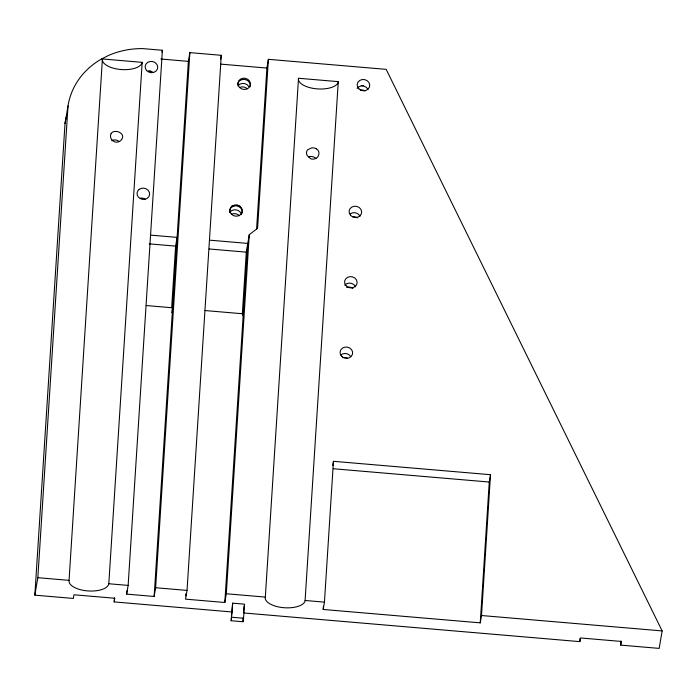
<?xml version="1.0" encoding="UTF-8"?>
<svg xmlns="http://www.w3.org/2000/svg" width="697" height="697" viewBox="0 0 697 697"><rect width="100%" height="100%" fill="white"/><g stroke="black" fill="none" stroke-linecap="round" stroke-linejoin="round"><path stroke-width="1.05" d="M265.33 597.085L265.235 598.706A20.117 9 3.7 0 0 284.681 607.767A20.117 9 3.7 0 0 305.042 601.206L338.272 81.645L298.516 78.256L265.33 597.085L226.307 593.757L224.817 602.496L185.55 599.15L187.04 590.411L221.271 55.307L189.863 52.623L188.364 61.362L154.142 596.466L126.654 594.123L126.863 590.873M298.516 78.256L298.421 79.867A20.117 9 3.7 0 0 317.867 88.928A20.117 9 3.7 0 0 338.228 82.377L338.272 81.645M232.214 611.992L114.169 601.92L114.796 598.253L73.96 594.776L73.333 598.444L34.85 595.16L65.021 123.421L68.01 105.953A77.559 69.291 9.7 0 1 100.255 59.715L107.974 55.708A77.559 69.291 9.7 0 1 142.746 48.607L162.384 50.28L128.143 585.393L126.654 594.123M34.85 595.16L37.838 577.691L68.01 105.953M128.143 585.393L108.81 583.746A19.969 8.93 3.7 0 1 87.421 590.89A19.969 8.93 3.7 0 1 69.055 580.357L102.415 58.966L101.806 58.905M108.81 583.746L142.171 62.355L102.598 58.975L102.633 58.478M114.169 601.92L114.43 597.826M171.662 307.856L175.618 246.119L177.108 237.381L150.691 235.133M154.142 596.466L155.631 587.737L189.863 52.623M185.759 595.891L185.899 593.722M242.338 313.885L246.294 252.14L249.273 234.671L257.585 228.302L268.389 59.323L386.182 69.36L662.15 630.924L659.162 648.393L620.687 645.108L620.949 641.013M224.817 602.496L247.783 243.41L209.579 240.151M226.307 593.757L249.273 234.671M231.169 620.739L232.667 603.166L244.447 604.168L243.549 618.248L242.948 621.741L231.169 620.739L232.667 603.166M256.574 229.452L266.899 68.053L268.389 59.323M242.948 621.741L243.227 617.411M243.575 612.001L244.089 606.259M332.73 465.5L333.454 461.309L490.514 474.701L481.505 615.521L480.25 622.857L323.19 609.466L323.399 606.216M323.19 609.466L324.445 602.13L333.454 461.309M480.25 622.857L489.259 482.036L490.514 474.701M244.124 613.003L579.852 641.632L580.043 638.557M111.137 133.554C114.247 128.213 127.481 133.589 120.869 140.419A6.186 5.515 -7 0 1 116.556 142.205C112.383 142.223 108.776 137.204 111.215 133.475M162.052 52.223L162.384 50.28M171.776 312.639L172.603 307.795L146.187 305.539M220.609 59.184L221.271 55.307M242.948 315.758L243.279 313.816L205.075 310.557M579.852 641.632L580.479 637.964L621.315 641.44L620.687 645.108M241.894 213.404C243.767 207.558 236.361 204.238 231.639 206.242M237.642 205.354C233.756 205.223 228.729 207.793 229.757 212.367M102.598 58.975L102.415 58.966A19.969 8.93 3.7 0 0 120.781 69.5A19.969 8.93 3.7 0 0 142.171 62.355M160.894 59.018L188.364 61.362M220.853 64.133L266.899 68.053M361.238 85.452L363.398 85.635M148.609 70.867L150.77 71.05M149.193 243.863L175.618 246.119M209.152 248.977L246.294 252.14M333.279 468.741L489.259 482.036M69.055 580.357L37.838 577.691M155.631 587.737L187.04 590.411M305.086 600.474L324.445 602.13M481.505 615.521L662.15 630.924M231.77 617.246L243.549 618.248M236.771 205.301L239.846 206.338M316.211 148.81C320.437 150.7 319.575 156.903 315.584 158.559A6.325 5.654 3.4 0 1 310.766 158.82L307.177 155.509A6.195 5.349 34.4 0 1 307.543 149.872L311.463 147.938A6.325 5.654 3.4 0 1 316.211 148.775M111.781 140.585A6.116 5.463 9.7 0 1 119.161 141.561M357.073 88.345A6.308 5.637 9.7 0 1 367.955 89.199M350.286 213.805A6.308 5.637 9.7 0 1 360 216.201M352.569 216.723A6.308 5.637 9.7 0 1 357.256 217.882M229.975 212.167A6.308 5.637 9.7 0 1 236.414 209.928A6.308 5.637 9.7 0 1 241.397 214.502M360.349 90.035A6.308 5.637 9.7 0 1 365.08 90.967M346.644 287.452A6.308 5.637 9.7 0 1 352.891 288.384M340.746 355.043A6.308 5.637 9.7 0 1 350.661 356.437M344.754 285.134A6.308 5.637 9.7 0 1 355.566 286.755M342.863 357.657A6.308 5.637 9.7 0 1 347.646 358.336M231.744 214.145A6.308 5.637 9.7 0 1 239.271 215.678M308.44 156.964A6.308 5.637 9.7 0 1 315.968 158.507M237.677 84.659A6.308 5.637 9.7 0 1 244.969 79.493A6.308 5.637 9.7 0 1 249.996 86.864M239.698 87.474A6.308 5.637 9.7 0 1 247.261 88.824M237.921 85.905A6.308 5.637 9.7 0 1 248.82 86.559M65.021 123.421A77.559 69.291 9.7 0 1 66.529 116.469M140.35 198.166A6.308 5.637 9.7 0 1 145.081 199.133M148.452 71.425A6.308 5.637 9.7 0 1 153.192 72.392M139.139 189.418L138.067 190.508A6.308 5.637 9.7 0 0 142.423 199.351A6.308 5.637 9.7 0 0 149.358 192.363A6.308 5.637 9.7 0 0 139.139 189.418M350.486 215.268A6.308 5.637 9.7 0 0 361.246 214.066A6.308 5.637 9.7 0 0 354.364 206.242A6.308 5.637 9.7 0 0 350.486 215.268M345.878 285.552A6.308 5.637 9.7 0 0 356.681 284.62A6.308 5.637 9.7 0 0 350.025 276.639A6.308 5.637 9.7 0 0 345.878 285.552M341.957 356.576A6.308 5.637 9.7 0 0 352.455 354.285A6.308 5.637 9.7 0 0 344.658 347.176A6.308 5.637 9.7 0 0 341.957 356.576M358.798 88.763A6.308 5.637 9.7 0 0 369.454 87.055A6.308 5.637 9.7 0 0 362.135 79.554A6.308 5.637 9.7 0 0 358.798 88.763M239.602 87.543A6.308 5.637 9.7 0 0 250.206 85.635A6.308 5.637 9.7 0 0 242.722 78.264A6.308 5.637 9.7 0 0 239.602 87.543M231.369 214.153A6.308 5.637 9.7 0 0 242.042 212.524A6.308 5.637 9.7 0 0 234.793 204.97A6.308 5.637 9.7 0 0 231.369 214.153M146.736 70.65A6.308 5.637 9.7 0 0 157.409 69.02A6.308 5.637 9.7 0 0 150.16 61.467A6.308 5.637 9.7 0 0 146.736 70.65"/></g></svg>
